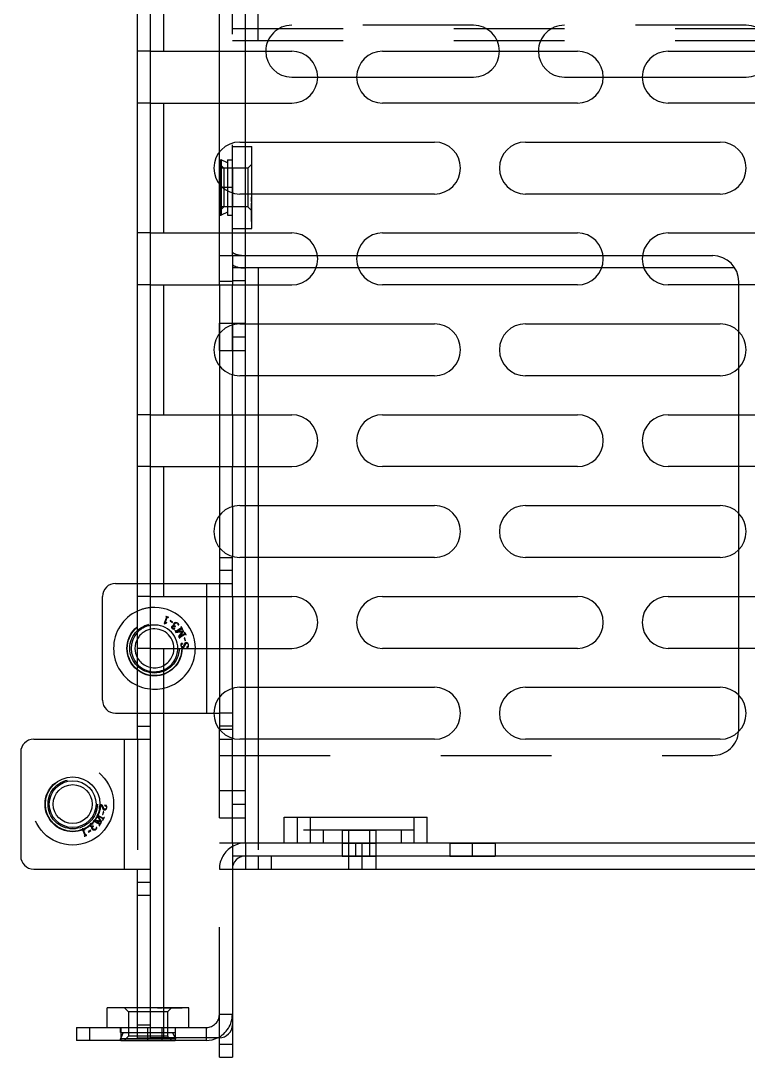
# Model space of a CAD drawing. Header units: millimetres. Extents: x 0 to 8948, y -1340 to 1100.
# Drawn here: x 826.4 to 882.5, y 473.1 to 553 of the extents above; entities that cross this region are included whole.
import ezdxf

# ---------------------------------------------------------------- set-up
doc = ezdxf.new("R2010")
doc.units = ezdxf.units.MM
doc.header["$LTSCALE"] = 85.25
doc.linetypes.add('HIDDEN', pattern=[0.2, 0.1, -0.1])
doc.layers.get('0').update_dxf_attribs({"linetype": 'CONTINUOUS'})
for name, color, linetype in [('02___PRT_ALL_AXES', 7, 'CONTINUOUS'), ('03___PRT_ALL_CURVES', 7, 'CONTINUOUS'), ('DEFAULT_2', 8, 'HIDDEN')]:
    doc.layers.add(name, color=color, linetype=linetype)

msp = doc.modelspace()

# ---------------------------------------------------------------- linework, layer by layer
at = {"color": 3, "linetype": 'Continuous'}
for p, q in [((836.426, 474.614), (836.426, 715.614)), ((837.426, 560.614), (837.426, 550.614)), ((836.426, 550.614), (847.297, 550.614)), ((854.297, 550.614), (869.297, 550.614)), ((876.297, 550.614), (891.297, 550.614)), ((836.426, 546.614), (847.297, 546.614)), ((837.426, 546.614), (837.426, 536.614)), ((869.297, 546.614), (854.297, 546.614)), ((891.297, 546.614), (876.297, 546.614)), ((843.297, 543.614), (858.297, 543.614)), ((865.297, 543.614), (880.297, 543.614)), ((858.297, 539.614), (843.297, 539.614)), ((880.297, 539.614), (865.297, 539.614)), ((836.426, 536.614), (847.297, 536.614)), ((854.297, 536.614), (869.297, 536.614)), ((876.297, 536.614), (891.297, 536.614)), ((842.726, 534.864), (842.726, 532.614)), ((836.426, 532.614), (847.297, 532.614)), ((837.426, 532.614), (837.426, 522.614)), ((869.297, 532.614), (854.297, 532.614)), ((891.297, 532.614), (876.297, 532.614)), ((842.726, 529.522), (842.726, 525.706)), ((843.297, 529.614), (858.297, 529.614)), ((865.297, 529.614), (880.297, 529.614)), ((858.297, 525.614), (843.297, 525.614)), ((880.297, 525.614), (865.297, 525.614)), ((836.426, 522.614), (847.297, 522.614)), ((842.726, 522.614), (842.726, 518.614)), ((854.297, 522.614), (869.297, 522.614)), ((876.297, 522.614), (891.297, 522.614)), ((836.426, 518.614), (847.297, 518.614)), ((837.426, 518.614), (837.426, 508.614)), ((869.297, 518.614), (854.297, 518.614)), ((891.297, 518.614), (876.297, 518.614)), ((842.726, 515.522), (842.726, 511.706)), ((843.297, 515.614), (858.297, 515.614)), ((865.297, 515.614), (880.297, 515.614)), ((858.297, 511.614), (843.297, 511.614)), ((880.297, 511.614), (865.297, 511.614)), ((836.426, 508.614), (847.297, 508.614)), ((842.726, 508.614), (842.726, 504.614)), ((854.297, 508.614), (869.297, 508.614)), ((876.297, 508.614), (891.297, 508.614)), ((836.426, 504.614), (847.297, 504.614)), ((837.426, 504.614), (837.426, 474.614)), ((869.297, 504.614), (854.297, 504.614)), ((891.297, 504.614), (876.297, 504.614)), ((842.726, 501.522), (842.726, 497.706)), ((843.297, 501.614), (858.297, 501.614)), ((865.297, 501.614), (880.297, 501.614)), ((827.426, 497.614), (836.426, 497.614)), ((834.426, 487.614), (834.426, 497.614)), ((858.297, 497.614), (843.297, 497.614)), ((880.297, 497.614), (865.297, 497.614)), ((826.426, 496.614), (826.426, 488.614)), ((846.726, 491.614), (857.726, 491.614)), ((846.726, 489.614), (846.726, 491.614)), ((847.726, 491.614), (847.726, 489.614)), ((856.726, 489.614), (856.726, 491.614)), ((857.726, 489.614), (857.726, 491.614)), ((846.726, 489.614), (842.726, 489.614)), ((842.726, 489.614), (842.726, 473.114)), ((908.726, 489.614), (857.726, 489.614)), ((908.726, 488.614), (843.726, 488.614)), ((827.426, 487.614), (836.426, 487.614)), ((842.726, 487.614), (892.026, 487.614)), ((840.726, 474.414), (830.726, 474.414)), ((841.726, 474.614), (836.426, 474.614))]:
    msp.add_line(p, q, dxfattribs=at)
at = {"color": 7, "linetype": 'Continuous'}
for p, q in [((835.426, 497.614), (835.426, 597.614)), ((841.726, 546.614), (841.726, 550.614)), ((843.726, 546.614), (843.726, 550.614)), ((847.297, 548.614), (849.288, 548.614)), ((852.305, 548.614), (861.297, 548.614)), ((868.297, 548.614), (871.288, 548.614)), ((874.305, 548.614), (882.297, 548.614)), ((843.726, 539.614), (843.726, 543.614)), ((841.726, 540.381), (841.726, 542.847)), ((841.726, 532.614), (841.726, 536.614)), ((843.726, 534.864), (843.726, 536.614)), ((841.726, 534.864), (849.276, 534.864)), ((852.317, 534.864), (871.276, 534.864)), ((874.317, 534.864), (879.726, 534.864)), ((849.161, 533.914), (842.726, 533.914)), ((843.726, 532.614), (843.726, 533.914)), ((844.726, 533.914), (844.726, 532.614)), ((871.161, 533.914), (852.432, 533.914)), ((881.422, 533.914), (874.432, 533.914)), ((842.726, 532.864), (841.726, 532.864)), ((843.726, 532.914), (842.726, 532.914)), ((881.726, 532.614), (881.726, 532.864)), ((843.726, 525.614), (843.726, 529.614)), ((844.726, 529.614), (844.726, 525.614)), ((841.726, 528.847), (841.726, 526.381)), ((881.726, 526.226), (881.726, 529.002)), ((841.726, 522.614), (841.726, 518.614)), ((843.726, 518.614), (843.726, 522.614)), ((844.726, 522.614), (844.726, 518.614)), ((881.726, 518.614), (881.726, 522.614)), ((843.726, 511.614), (843.726, 515.614)), ((844.726, 515.614), (844.726, 511.614)), ((841.726, 514.847), (841.726, 512.381)), ((881.726, 512.226), (881.726, 515.002)), ((833.726, 509.614), (835.426, 509.614)), ((832.726, 500.614), (832.726, 508.614)), ((840.726, 508.614), (840.726, 504.614)), ((841.726, 508.614), (841.726, 504.614)), ((843.726, 504.614), (843.726, 508.614)), ((844.726, 508.614), (844.726, 504.614)), ((881.726, 504.614), (881.726, 508.614)), ((837.616, 507.09), (837.611, 507.076)), ((837.611, 507.076), (837.647, 507.054)), ((837.662, 507.008), (837.462, 506.526)), ((837.462, 506.526), (837.49, 506.514)), ((837.545, 506.57), (837.717, 506.985)), ((837.672, 506.593), (837.545, 506.57)), ((837.677, 506.572), (837.672, 506.593)), ((837.76, 507.005), (837.807, 506.995)), ((837.807, 506.995), (837.813, 507.008)), ((837.945, 506.761), (837.924, 506.728)), ((837.924, 506.728), (838.107, 506.614)), ((838.127, 506.647), (837.945, 506.761)), ((838.107, 506.614), (838.127, 506.647)), ((838.338, 506.304), (838.342, 506.323)), ((838.573, 506.414), (838.59, 506.42)), ((838.785, 506.289), (838.772, 506.281)), ((838.772, 506.281), (838.799, 506.207)), ((838.29, 506.127), (838.284, 506.145)), ((838.306, 506), (838.294, 505.992)), ((838.345, 505.957), (838.306, 506)), ((838.382, 505.846), (838.863, 505.921)), ((838.769, 506.158), (838.415, 505.945)), ((838.447, 505.883), (838.81, 506.102)), ((838.983, 505.968), (838.447, 505.883)), ((838.863, 505.921), (838.581, 505.515)), ((838.643, 505.481), (838.983, 505.968)), ((839.045, 505.723), (838.643, 505.481)), ((838.647, 505.453), (839.059, 505.7)), ((838.682, 505.377), (838.647, 505.453)), ((838.869, 506.1), (838.906, 506.059)), ((838.906, 506.059), (838.919, 506.066)), ((839.047, 505.854), (839.034, 505.846)), ((839.034, 505.846), (839.07, 505.77)), ((839.122, 505.683), (839.156, 505.644)), ((839.156, 505.644), (839.168, 505.652)), ((838.669, 505.369), (838.682, 505.377)), ((838.891, 504.984), (838.787, 504.977)), ((838.89, 504.984), (838.891, 504.973)), ((839.06, 505.416), (839.023, 505.405)), ((839.023, 505.405), (839.086, 505.198)), ((839.123, 505.21), (839.06, 505.416)), ((839.086, 505.198), (839.123, 505.21)), ((839.191, 504.706), (839.19, 504.718)), ((839.191, 504.706), (839.327, 504.71)), ((843.726, 497.614), (843.726, 501.614)), ((844.726, 501.614), (844.726, 497.614)), ((841.726, 500.847), (841.726, 498.381)), ((881.726, 498.364), (881.726, 501.002)), ((833.726, 499.614), (836.426, 499.614)), ((841.305, 499.614), (841.726, 499.614)), ((835.426, 498.614), (836.426, 498.614)), ((842.726, 498.364), (841.741, 498.364)), ((843.726, 489.614), (843.726, 487.614)), ((857.726, 489.614), (846.726, 489.614)), ((844.726, 488.614), (844.726, 487.614)), ((845.726, 488.614), (845.726, 487.614)), ((835.426, 474.614), (835.426, 487.614)), ((835.426, 486.614), (836.426, 486.614)), ((835.426, 485.614), (836.426, 485.614)), ((835.426, 476.914), (833.076, 476.914)), ((833.076, 475.414), (833.076, 476.914)), ((830.726, 475.414), (835.426, 475.414)), ((830.726, 475.414), (830.726, 474.414)), ((831.726, 475.414), (831.726, 474.414)), ((835.426, 475.614), (836.426, 475.614)), ((835.426, 474.614), (836.426, 474.614)), ((840.726, 474.414), (840.726, 474.614)), ((841.726, 473.114), (841.726, 474.614)), ((841.726, 474.114), (842.726, 474.114)), ((841.726, 473.114), (842.726, 473.114))]:
    msp.add_line(p, q, dxfattribs=at)
for radius in [1.8, 1.5]:
    msp.add_circle((830.426, 492.614), radius, dxfattribs=at)
for centre, radius, start, end in [((847.297, 550.614), 2, 180, 270), ((861.297, 550.614), 2, 270, 360), ((868.297, 550.614), 2, 180, 270), ((882.297, 550.614), 2, 270, 360), ((879.726, 532.864), 2, 0, 90), ((833.726, 508.614), 1, 90, 180), ((836.726, 504.614), 3.15, 114.43287, 245.56767), ((836.726, 504.614), 3.15, 0, 95.47283), ((836.726, 504.614), 1.8, 0, 99.60032), ((836.726, 504.614), 1.8, 136.33004, 223.66624), ((836.726, 504.614), 1.5, 0, 101.56535), ((837.107, 505.181), 1.438, 27.53662, 31.08982), ((836.726, 504.614), 1.5, 150.23581, 209.76419), ((833.726, 500.614), 1, 180, 270), ((879.726, 498.364), 2, 355.50269, 360), ((843.726, 487.614), 2, 90, 120)]:
    msp.add_arc(centre, radius, start, end, dxfattribs=at)
at = {"color": 3, "linetype": 'Continuous'}
for centre, radius, start, end in [((847.297, 548.614), 2, 270, 90), ((854.297, 548.614), 2, 90, 270), ((869.297, 548.614), 2, 270, 90), ((876.297, 548.614), 2, 90, 270), ((843.297, 541.614), 2, 90, 270), ((858.297, 541.614), 2, 270, 90), ((865.297, 541.614), 2, 90, 270), ((880.297, 541.614), 2, 270, 90), ((847.297, 534.614), 2, 270, 90), ((854.297, 534.614), 2, 90, 270), ((869.297, 534.614), 2, 270, 90), ((876.297, 534.614), 2, 90, 270), ((843.297, 527.614), 2, 90, 270), ((858.297, 527.614), 2, 270, 90), ((865.297, 527.614), 2, 90, 270), ((880.297, 527.614), 2, 270, 90), ((847.297, 520.614), 2, 270, 90), ((854.297, 520.614), 2, 90, 270), ((869.297, 520.614), 2, 270, 90), ((876.297, 520.614), 2, 90, 270), ((843.297, 513.614), 2, 90, 270), ((858.297, 513.614), 2, 270, 90), ((865.297, 513.614), 2, 90, 270), ((880.297, 513.614), 2, 270, 90), ((847.297, 506.614), 2, 270, 90), ((854.297, 506.614), 2, 90, 270), ((869.297, 506.614), 2, 270, 90), ((876.297, 506.614), 2, 90, 270), ((843.297, 499.614), 2, 90, 270), ((858.297, 499.614), 2, 270, 90), ((865.297, 499.614), 2, 90, 270), ((880.297, 499.614), 2, 270, 90), ((827.426, 496.614), 1, 90, 180), ((827.426, 488.614), 1, 180, 270), ((843.726, 487.614), 1, 90, 180), ((841.726, 475.614), 1, 270, 360), ((840.726, 476.414), 2, 270, 295.41213)]:
    msp.add_arc(centre, radius, start, end, dxfattribs=at)
at = {"color": 7, "linetype": 'Continuous'}
for points, knots in [([(842.726, 534.256), (842.726, 534.233), (842.772, 534.102), (842.916, 534.049), (843.019, 534.014)], [0, 0, 0, 0, 0.175824, 1, 1, 1, 1]), ([(843.019, 534.014), (843.043, 534.006), (843.149, 533.973), (843.258, 533.952), (843.343, 533.94)], [0, 0, 0, 0, 0.228432, 1, 1, 1, 1])]:
    msp.add_open_spline(points, degree=3, knots=knots, dxfattribs=at)
for points in [[(837.713, 507.046), (837.677, 507.061), (837.645, 507.076), (837.616, 507.09)], [(837.647, 507.054), (837.665, 507.042), (837.67, 507.027), (837.662, 507.008)], [(837.813, 507.008), (837.783, 507.018), (837.75, 507.031), (837.713, 507.046)], [(837.49, 506.514), (837.566, 506.544), (837.628, 506.563), (837.677, 506.572)], [(837.717, 506.985), (837.725, 507.003), (837.74, 507.01), (837.76, 507.005)], [(838.064, 506.291), (838.048, 506.273), (838.043, 506.25), (838.047, 506.22)], [(838.127, 506.324), (838.101, 506.32), (838.08, 506.308), (838.064, 506.291)], [(838.108, 506.219), (838.105, 506.241), (838.112, 506.262), (838.129, 506.28)], [(838.23, 506.326), (838.188, 506.33), (838.154, 506.329), (838.127, 506.324)], [(838.129, 506.28), (838.152, 506.306), (838.204, 506.314), (838.286, 506.306)], [(838.222, 506.536), (838.192, 506.503), (838.177, 506.466), (838.177, 506.427)], [(838.177, 506.427), (838.178, 506.387), (838.196, 506.353), (838.23, 506.326)], [(838.368, 506.605), (838.311, 506.603), (838.262, 506.58), (838.222, 506.536)], [(838.27, 506.346), (838.248, 506.366), (838.239, 506.391), (838.242, 506.423)], [(838.242, 506.423), (838.245, 506.454), (838.259, 506.485), (838.284, 506.513)], [(838.342, 506.323), (838.311, 506.324), (838.287, 506.331), (838.27, 506.346)], [(838.284, 506.513), (838.315, 506.548), (838.352, 506.567), (838.395, 506.572)], [(838.286, 506.306), (838.304, 506.304), (838.322, 506.303), (838.338, 506.304)], [(838.528, 506.543), (838.48, 506.586), (838.427, 506.607), (838.368, 506.605)], [(838.395, 506.572), (838.438, 506.577), (838.472, 506.567), (838.499, 506.542)], [(838.499, 506.542), (838.517, 506.527), (838.53, 506.498), (838.537, 506.456)], [(838.589, 506.468), (838.579, 506.49), (838.559, 506.515), (838.528, 506.543)], [(838.537, 506.456), (838.541, 506.439), (838.546, 506.427), (838.553, 506.42)], [(838.553, 506.42), (838.559, 506.415), (838.565, 506.413), (838.573, 506.414)], [(838.59, 506.42), (838.599, 506.43), (838.599, 506.446), (838.589, 506.468)], [(838.849, 506.176), (838.835, 506.2), (838.813, 506.238), (838.785, 506.289)], [(838.047, 506.22), (838.051, 506.19), (838.066, 506.163), (838.091, 506.141)], [(838.091, 506.141), (838.119, 506.115), (838.149, 506.103), (838.181, 506.101)], [(838.138, 506.161), (838.12, 506.177), (838.11, 506.197), (838.108, 506.219)], [(838.204, 506.131), (838.179, 506.135), (838.156, 506.144), (838.138, 506.161)], [(838.181, 506.101), (838.213, 506.099), (838.249, 506.108), (838.29, 506.127)], [(838.284, 506.145), (838.257, 506.133), (838.23, 506.127), (838.204, 506.131)], [(838.294, 505.992), (838.308, 505.971), (838.323, 505.948), (838.338, 505.923)], [(838.378, 505.934), (838.369, 505.936), (838.358, 505.944), (838.345, 505.957)], [(838.415, 505.945), (838.401, 505.936), (838.388, 505.932), (838.378, 505.934)], [(838.581, 505.515), (838.59, 505.503), (838.606, 505.48), (838.626, 505.445)], [(838.626, 505.445), (838.651, 505.404), (838.666, 505.379), (838.669, 505.369)], [(838.799, 506.182), (838.796, 506.176), (838.785, 506.168), (838.769, 506.158)], [(838.799, 506.207), (838.803, 506.197), (838.803, 506.188), (838.799, 506.182)], [(838.81, 506.102), (838.826, 506.111), (838.837, 506.116), (838.844, 506.116)], [(838.844, 506.116), (838.851, 506.115), (838.859, 506.11), (838.869, 506.1)], [(838.919, 506.066), (838.892, 506.107), (838.869, 506.143), (838.849, 506.176)], [(839.07, 505.77), (839.078, 505.753), (839.07, 505.738), (839.045, 505.723)], [(839.105, 505.752), (839.084, 505.788), (839.064, 505.822), (839.047, 505.854)], [(839.059, 505.7), (839.071, 505.708), (839.082, 505.711), (839.089, 505.71)], [(839.089, 505.71), (839.096, 505.709), (839.107, 505.7), (839.122, 505.683)], [(839.168, 505.652), (839.142, 505.691), (839.121, 505.725), (839.105, 505.752)], [(838.787, 504.977), (838.764, 504.94), (838.755, 504.894), (838.761, 504.842)], [(838.761, 504.842), (838.767, 504.788), (838.786, 504.746), (838.816, 504.717)], [(838.787, 504.83), (838.78, 504.898), (838.814, 504.946), (838.891, 504.972)], [(838.824, 504.751), (838.803, 504.77), (838.79, 504.797), (838.787, 504.83)], [(838.816, 504.717), (838.848, 504.686), (838.885, 504.674), (838.927, 504.678)], [(838.893, 504.725), (838.868, 504.722), (838.845, 504.731), (838.824, 504.751)], [(838.946, 504.757), (838.931, 504.737), (838.913, 504.727), (838.893, 504.725)], [(838.927, 504.678), (838.962, 504.682), (838.991, 504.697), (839.015, 504.725)], [(839.002, 504.876), (838.979, 504.817), (838.961, 504.777), (838.946, 504.757)], [(839.067, 505.008), (839.048, 504.98), (839.026, 504.936), (839.002, 504.876)], [(839.015, 504.725), (839.039, 504.753), (839.064, 504.799), (839.089, 504.866)], [(839.162, 505.057), (839.119, 505.053), (839.087, 505.036), (839.067, 505.008)], [(839.089, 504.866), (839.108, 504.914), (839.125, 504.947), (839.141, 504.969)], [(839.141, 504.969), (839.157, 504.991), (839.179, 505.003), (839.205, 505.006)], [(839.291, 505.017), (839.256, 505.049), (839.213, 505.063), (839.162, 505.057)], [(839.295, 504.785), (839.269, 504.751), (839.235, 504.729), (839.19, 504.718)], [(839.205, 505.006), (839.235, 505.009), (839.261, 505), (839.285, 504.978)], [(839.285, 504.978), (839.309, 504.955), (839.322, 504.927), (839.326, 504.891)], [(839.353, 504.875), (839.346, 504.938), (839.325, 504.985), (839.291, 505.017)], [(839.326, 504.891), (839.33, 504.853), (839.32, 504.818), (839.295, 504.785)], [(839.327, 504.71), (839.35, 504.761), (839.359, 504.816), (839.353, 504.875)]]:
    msp.add_open_spline(points, degree=3, dxfattribs=at)
at = {"layer": '02___PRT_ALL_AXES', "color": 8, "linetype": 'HIDDEN'}
for p, q in [((842.726, 541.614), (841.726, 541.614)), ((841.726, 541.614), (841.726, 538.614)), ((842.726, 541.614), (842.726, 538.614)), ((842.726, 540.114), (841.726, 540.114)), ((842.726, 538.614), (841.726, 538.614)), ((841.726, 529.664), (843.726, 529.664)), ((841.726, 527.564), (841.726, 529.664)), ((842.726, 527.564), (842.726, 529.664)), ((843.726, 527.565), (843.726, 529.663)), ((842.726, 528.614), (843.726, 528.614)), ((841.726, 527.564), (843.726, 527.564)), ((841.726, 493.664), (843.726, 493.664)), ((841.726, 491.564), (841.726, 493.664)), ((842.726, 491.564), (842.726, 493.664)), ((843.726, 491.565), (843.726, 493.663)), ((842.726, 492.614), (843.726, 492.614)), ((841.726, 491.564), (843.726, 491.564)), ((851.176, 490.614), (853.776, 490.614)), ((851.176, 490.614), (851.176, 488.614)), ((851.676, 490.614), (851.676, 487.614)), ((853.276, 490.614), (853.276, 488.614)), ((853.776, 490.614), (853.776, 487.614)), ((842.726, 489.614), (841.726, 489.614)), ((851.176, 489.614), (853.776, 489.614)), ((852.226, 488.614), (852.226, 489.614)), ((852.726, 487.614), (852.726, 489.614)), ((859.476, 489.614), (862.976, 489.614)), ((859.476, 489.614), (859.476, 488.614)), ((861.226, 488.614), (861.226, 489.614)), ((862.976, 489.614), (862.976, 488.614)), ((851.176, 488.614), (853.776, 488.614)), ((859.476, 488.614), (862.976, 488.614)), ((851.677, 487.614), (853.775, 487.614)), ((834.126, 475.414), (838.326, 475.414)), ((834.126, 475.414), (834.126, 474.414)), ((836.226, 474.414), (836.226, 475.414)), ((838.326, 475.414), (838.326, 474.414)), ((834.126, 474.414), (838.326, 474.414))]:
    msp.add_line(p, q, dxfattribs=at)
msp.add_circle((836.726, 504.614), 2.1, dxfattribs=at)
at = {"layer": '02___PRT_ALL_AXES', "color": 3, "linetype": 'Continuous'}
msp.add_circle((830.426, 492.614), 2.1, dxfattribs=at)
at = {"layer": '03___PRT_ALL_CURVES', "color": 8, "linetype": 'HIDDEN'}
msp.add_line((841.726, 541.826), (841.726, 538.403), dxfattribs=at)
at = {"layer": 'DEFAULT_2', "color": 8, "linetype": 'HIDDEN'}
for p, q in [((842.726, 534.864), (842.726, 574.614)), ((844.726, 551.43), (844.726, 561.309)), ((841.726, 550.614), (841.726, 554.381)), ((843.726, 550.614), (843.726, 553.614)), ((861.297, 552.614), (847.297, 552.614)), ((882.297, 552.614), (868.297, 552.614)), ((842.726, 552.369), (892.026, 552.369)), ((842.726, 551.43), (892.026, 551.43)), ((836.426, 550.614), (835.426, 550.614)), ((849.288, 548.614), (852.305, 548.614)), ((871.288, 548.614), (874.305, 548.614)), ((836.426, 546.614), (835.426, 546.614)), ((841.726, 542.847), (841.726, 546.614)), ((843.726, 543.614), (843.726, 546.614)), ((842.726, 543.264), (844.226, 543.264)), ((844.226, 536.964), (844.226, 543.264)), ((841.756, 542.239), (841.856, 542.239)), ((841.756, 542.239), (841.756, 537.989)), ((842.346, 542.014), (841.856, 542.239)), ((841.856, 542.239), (841.856, 537.989)), ((842.346, 542.239), (842.726, 542.239)), ((842.346, 542.239), (842.346, 537.989)), ((842.056, 541.614), (841.756, 541.914)), ((843.926, 541.614), (842.056, 541.614)), ((842.056, 541.614), (842.056, 538.614)), ((843.926, 541.614), (844.226, 541.914)), ((843.926, 541.614), (843.926, 538.614)), ((841.726, 536.614), (841.726, 540.381)), ((843.726, 536.614), (843.726, 539.614)), ((844.206, 539.378), (844.226, 539.378)), ((844.206, 539.027), (844.206, 539.378)), ((844.226, 539.35), (844.206, 539.35)), ((844.206, 539.295), (844.226, 539.295)), ((844.206, 539.229), (844.226, 539.229)), ((844.206, 539.224), (844.226, 539.224)), ((844.226, 539.193), (844.206, 539.193)), ((844.206, 539.178), (844.226, 539.178)), ((844.206, 539.174), (844.226, 539.174)), ((844.206, 539.168), (844.226, 539.168)), ((844.206, 539.163), (844.226, 539.163)), ((844.206, 539.127), (844.226, 539.127)), ((844.226, 539.123), (844.206, 539.123)), ((844.206, 539.08), (844.226, 539.08)), ((844.206, 539.033), (844.226, 539.033)), ((844.226, 539.027), (844.206, 539.027)), ((842.056, 538.614), (841.756, 538.314)), ((842.346, 538.214), (841.856, 537.989)), ((843.926, 538.614), (842.056, 538.614)), ((843.926, 538.614), (844.226, 538.314)), ((844.206, 538.916), (844.226, 538.916)), ((844.206, 537.485), (844.206, 538.916)), ((844.206, 538.895), (844.226, 538.895)), ((844.226, 538.794), (844.206, 538.794)), ((844.206, 538.793), (844.226, 538.793)), ((844.206, 538.776), (844.226, 538.776)), ((844.206, 538.749), (844.226, 538.749)), ((844.226, 538.733), (844.206, 538.733)), ((844.206, 538.733), (844.226, 538.733)), ((844.206, 538.732), (844.226, 538.732)), ((844.206, 538.713), (844.226, 538.713)), ((844.206, 538.712), (844.226, 538.712)), ((844.206, 538.702), (844.226, 538.702)), ((844.206, 538.663), (844.226, 538.663)), ((844.206, 538.659), (844.226, 538.659)), ((844.206, 538.636), (844.226, 538.636)), ((844.206, 538.618), (844.226, 538.618)), ((844.206, 538.61), (844.226, 538.61)), ((844.206, 538.598), (844.226, 538.598)), ((844.226, 538.598), (844.206, 538.598)), ((844.206, 538.57), (844.226, 538.57)), ((844.206, 538.556), (844.226, 538.556)), ((844.206, 538.554), (844.226, 538.554)), ((844.206, 538.55), (844.226, 538.55)), ((844.226, 538.546), (844.206, 538.546)), ((844.206, 538.534), (844.226, 538.534)), ((844.206, 538.502), (844.226, 538.502)), ((844.206, 538.502), (844.226, 538.502)), ((844.226, 538.498), (844.206, 538.498)), ((844.206, 538.495), (844.226, 538.495)), ((844.206, 538.472), (844.226, 538.472)), ((844.206, 538.462), (844.226, 538.462)), ((844.206, 538.458), (844.226, 538.458)), ((844.206, 538.445), (844.226, 538.445)), ((844.226, 538.425), (844.206, 538.425)), ((844.206, 538.393), (844.226, 538.393)), ((844.206, 538.341), (844.226, 538.341)), ((844.206, 538.312), (844.226, 538.312)), ((844.206, 538.303), (844.226, 538.303)), ((844.206, 538.287), (844.226, 538.287)), ((844.206, 538.267), (844.226, 538.267)), ((844.226, 538.259), (844.206, 538.259)), ((844.206, 538.251), (844.226, 538.251)), ((844.226, 538.25), (844.206, 538.25)), ((844.206, 538.243), (844.226, 538.243)), ((844.206, 538.214), (844.226, 538.214)), ((844.206, 538.197), (844.226, 538.197)), ((844.206, 538.193), (844.226, 538.193)), ((841.756, 537.989), (841.856, 537.989)), ((842.346, 537.989), (842.726, 537.989)), ((844.206, 538.171), (844.226, 538.171)), ((844.206, 538.158), (844.226, 538.158)), ((844.226, 538.081), (844.206, 538.081)), ((844.206, 538.079), (844.226, 538.079)), ((844.206, 538.071), (844.226, 538.071)), ((844.206, 538.068), (844.226, 538.068)), ((844.206, 538.055), (844.226, 538.055)), ((844.226, 538.054), (844.206, 538.054)), ((844.206, 538.053), (844.226, 538.053)), ((844.206, 538.041), (844.226, 538.041)), ((844.226, 538.041), (844.206, 538.041)), ((844.206, 538.038), (844.226, 538.038)), ((844.226, 538.03), (844.206, 538.03)), ((844.206, 538.024), (844.226, 538.024)), ((844.206, 538.016), (844.226, 538.016)), ((844.206, 537.996), (844.226, 537.996)), ((844.206, 537.991), (844.226, 537.991)), ((844.206, 537.977), (844.226, 537.977)), ((844.206, 537.971), (844.226, 537.971)), ((844.206, 537.95), (844.226, 537.95)), ((844.206, 537.949), (844.226, 537.949)), ((844.206, 537.947), (844.226, 537.947)), ((844.206, 537.934), (844.226, 537.934)), ((844.226, 537.921), (844.206, 537.921)), ((844.206, 537.913), (844.226, 537.913)), ((844.206, 537.894), (844.226, 537.894)), ((844.206, 537.857), (844.226, 537.857)), ((844.206, 537.838), (844.226, 537.838)), ((844.206, 537.825), (844.226, 537.825)), ((844.206, 537.817), (844.226, 537.817)), ((844.206, 537.806), (844.226, 537.806)), ((844.206, 537.795), (844.226, 537.795)), ((844.206, 537.793), (844.226, 537.793)), ((844.226, 537.781), (844.206, 537.781)), ((844.206, 537.78), (844.226, 537.78)), ((844.206, 537.773), (844.226, 537.773)), ((844.226, 537.77), (844.206, 537.77)), ((844.206, 537.767), (844.226, 537.767)), ((844.206, 537.754), (844.226, 537.754)), ((844.206, 537.751), (844.226, 537.751)), ((844.206, 537.751), (844.226, 537.751)), ((844.206, 537.735), (844.226, 537.735)), ((844.206, 537.718), (844.226, 537.718)), ((844.206, 537.717), (844.226, 537.717)), ((844.206, 537.699), (844.226, 537.699)), ((844.206, 537.684), (844.226, 537.684)), ((844.206, 537.678), (844.226, 537.678)), ((844.226, 537.672), (844.206, 537.672)), ((844.206, 537.65), (844.226, 537.65)), ((844.206, 537.649), (844.226, 537.649)), ((844.206, 537.635), (844.226, 537.635)), ((844.206, 537.555), (844.226, 537.555)), ((844.206, 537.549), (844.226, 537.549)), ((844.206, 537.545), (844.226, 537.545)), ((844.206, 537.514), (844.226, 537.514)), ((844.226, 537.513), (844.206, 537.513)), ((844.206, 537.487), (844.226, 537.487)), ((844.206, 537.485), (844.226, 537.485)), ((836.426, 536.614), (835.426, 536.614)), ((842.726, 536.964), (844.226, 536.964)), ((892.026, 534.854), (843.726, 534.854)), ((843.726, 533.914), (843.726, 534.854)), ((849.276, 534.864), (852.317, 534.864)), ((871.276, 534.864), (874.317, 534.864)), ((852.432, 533.914), (849.161, 533.914)), ((874.432, 533.914), (871.161, 533.914)), ((892.026, 533.914), (881.422, 533.914)), ((836.426, 532.614), (835.426, 532.614)), ((841.726, 532.614), (841.726, 528.847)), ((842.726, 529.522), (842.726, 532.614)), ((843.726, 529.614), (843.726, 532.614)), ((844.726, 532.614), (844.726, 529.614)), ((881.726, 529.002), (881.726, 532.614)), ((841.726, 526.381), (841.726, 522.614)), ((881.726, 522.614), (881.726, 526.226)), ((842.726, 522.614), (842.726, 525.706)), ((843.726, 522.614), (843.726, 525.614)), ((844.726, 525.614), (844.726, 522.614)), ((836.426, 522.614), (835.426, 522.614)), ((836.426, 518.614), (835.426, 518.614)), ((841.726, 518.614), (841.726, 514.847)), ((842.726, 515.522), (842.726, 518.614)), ((843.726, 515.614), (843.726, 518.614)), ((844.726, 518.614), (844.726, 515.614)), ((881.726, 515.002), (881.726, 518.614)), ((841.726, 512.381), (841.726, 508.614)), ((881.726, 508.614), (881.726, 512.226)), ((841.726, 511.614), (842.726, 511.614)), ((842.726, 508.614), (842.726, 511.706)), ((843.726, 508.614), (843.726, 511.614)), ((844.726, 511.614), (844.726, 508.614)), ((842.726, 510.614), (841.726, 510.614)), ((835.426, 509.614), (842.726, 509.614)), ((840.726, 509.614), (840.726, 508.614)), ((836.426, 508.614), (835.426, 508.614)), ((836.426, 504.614), (835.426, 504.614)), ((840.726, 504.614), (840.726, 499.614)), ((841.726, 504.614), (841.726, 500.847)), ((842.726, 501.522), (842.726, 504.614)), ((843.726, 501.614), (843.726, 504.614)), ((844.726, 504.614), (844.726, 501.614)), ((881.726, 501.002), (881.726, 504.614)), ((836.426, 499.614), (841.305, 499.614)), ((842.726, 499.614), (841.726, 499.614)), ((842.726, 498.614), (841.726, 498.614)), ((841.726, 474.614), (841.726, 498.381)), ((841.741, 498.364), (841.726, 498.364)), ((835.426, 497.614), (835.426, 487.614)), ((841.726, 497.614), (842.726, 497.614)), ((842.726, 489.614), (842.726, 497.706)), ((843.726, 496.364), (843.726, 497.614)), ((844.726, 497.614), (844.726, 488.614)), ((841.726, 496.364), (879.726, 496.364)), ((843.726, 489.614), (843.726, 496.364)), ((832.487, 492.251), (832.59, 492.244)), ((832.59, 492.244), (832.591, 492.256)), ((832.786, 492.03), (832.723, 491.824)), ((832.76, 491.812), (832.823, 492.018)), ((832.823, 492.018), (832.786, 492.03)), ((832.891, 492.523), (832.89, 492.51)), ((833.027, 492.518), (832.891, 492.523)), ((831.984, 491.083), (831.99, 491.101)), ((831.994, 491.236), (832.006, 491.229)), ((832.006, 491.229), (832.045, 491.271)), ((832.563, 491.307), (832.082, 491.383)), ((832.115, 491.283), (832.469, 491.07)), ((832.147, 491.346), (832.683, 491.26)), ((832.51, 491.127), (832.147, 491.346)), ((832.281, 491.713), (832.563, 491.307)), ((832.343, 491.748), (832.745, 491.505)), ((832.683, 491.26), (832.343, 491.748)), ((832.347, 491.776), (832.382, 491.852)), ((832.759, 491.528), (832.347, 491.776)), ((832.382, 491.852), (832.369, 491.859)), ((832.606, 491.17), (832.569, 491.129)), ((832.619, 491.162), (832.606, 491.17)), ((832.723, 491.824), (832.76, 491.812)), ((832.77, 491.459), (832.734, 491.382)), ((832.734, 491.382), (832.747, 491.375)), ((832.856, 491.584), (832.822, 491.546)), ((832.868, 491.576), (832.856, 491.584)), ((848.726, 491.614), (848.726, 489.614)), ((831.19, 490.714), (831.162, 490.703)), ((831.162, 490.703), (831.362, 490.221)), ((831.245, 490.658), (831.372, 490.635)), ((831.417, 490.244), (831.245, 490.658)), ((831.372, 490.635), (831.377, 490.656)), ((831.807, 490.614), (831.624, 490.5)), ((831.624, 490.5), (831.645, 490.467)), ((831.645, 490.467), (831.827, 490.581)), ((831.827, 490.581), (831.807, 490.614)), ((832.042, 490.905), (832.038, 490.925)), ((832.29, 490.808), (832.273, 490.815)), ((832.499, 491.021), (832.472, 490.947)), ((832.472, 490.947), (832.485, 490.939)), ((856.726, 490.614), (847.726, 490.614)), ((849.726, 490.614), (849.726, 489.614)), ((855.726, 490.614), (855.726, 489.614)), ((831.347, 490.175), (831.311, 490.152)), ((831.311, 490.152), (831.316, 490.139)), ((831.507, 490.234), (831.46, 490.223)), ((831.513, 490.22), (831.507, 490.234)), ((842.726, 489.614), (841.726, 489.614)), ((843.726, 488.614), (842.726, 488.614)), ((841.726, 487.614), (842.726, 487.614)), ((834.726, 476.614), (834.426, 476.914)), ((839.376, 476.914), (835.426, 476.914)), ((836.962, 476.894), (836.962, 476.914)), ((837.313, 476.894), (836.962, 476.894)), ((836.99, 476.914), (836.99, 476.894)), ((837.045, 476.894), (837.045, 476.914)), ((837.111, 476.894), (837.111, 476.914)), ((837.116, 476.894), (837.116, 476.914)), ((837.147, 476.914), (837.147, 476.894)), ((837.162, 476.894), (837.162, 476.914)), ((837.166, 476.894), (837.166, 476.914)), ((837.172, 476.894), (837.172, 476.914)), ((837.177, 476.894), (837.177, 476.914)), ((837.213, 476.894), (837.213, 476.914)), ((837.217, 476.914), (837.217, 476.894)), ((837.26, 476.894), (837.26, 476.914)), ((837.307, 476.894), (837.307, 476.914)), ((837.313, 476.914), (837.313, 476.894)), ((837.424, 476.894), (837.424, 476.914)), ((838.855, 476.894), (837.424, 476.894)), ((837.445, 476.894), (837.445, 476.914)), ((837.546, 476.914), (837.546, 476.894)), ((837.547, 476.894), (837.547, 476.914)), ((837.564, 476.894), (837.564, 476.914)), ((837.591, 476.894), (837.591, 476.914)), ((837.607, 476.894), (837.607, 476.914)), ((837.607, 476.914), (837.607, 476.894)), ((837.608, 476.894), (837.608, 476.914)), ((837.627, 476.894), (837.627, 476.914)), ((837.629, 476.894), (837.629, 476.914)), ((837.638, 476.894), (837.638, 476.914)), ((837.677, 476.914), (837.677, 476.894)), ((837.681, 476.894), (837.681, 476.914)), ((837.704, 476.894), (837.704, 476.914)), ((837.722, 476.894), (837.722, 476.914)), ((837.726, 476.614), (838.026, 476.914)), ((837.73, 476.894), (837.73, 476.914)), ((837.742, 476.914), (837.742, 476.894)), ((837.742, 476.894), (837.742, 476.914)), ((837.77, 476.894), (837.77, 476.914)), ((837.784, 476.914), (837.784, 476.894)), ((837.786, 476.894), (837.786, 476.914)), ((837.79, 476.894), (837.79, 476.914)), ((837.794, 476.914), (837.794, 476.894)), ((837.806, 476.894), (837.806, 476.914)), ((837.838, 476.894), (837.838, 476.914)), ((837.838, 476.894), (837.838, 476.914)), ((837.842, 476.914), (837.842, 476.894)), ((837.845, 476.894), (837.845, 476.914)), ((837.868, 476.894), (837.868, 476.914)), ((837.878, 476.894), (837.878, 476.914)), ((837.882, 476.894), (837.882, 476.914)), ((837.895, 476.894), (837.895, 476.914)), ((837.915, 476.914), (837.915, 476.894)), ((837.947, 476.894), (837.947, 476.914)), ((837.999, 476.894), (837.999, 476.914)), ((838.028, 476.894), (838.028, 476.914)), ((838.037, 476.894), (838.037, 476.914)), ((838.053, 476.894), (838.053, 476.914)), ((838.073, 476.894), (838.073, 476.914)), ((838.081, 476.914), (838.081, 476.894)), ((838.089, 476.894), (838.089, 476.914)), ((838.09, 476.914), (838.09, 476.894)), ((838.097, 476.894), (838.097, 476.914)), ((838.126, 476.894), (838.126, 476.914)), ((838.143, 476.894), (838.143, 476.914)), ((838.147, 476.894), (838.147, 476.914)), ((838.169, 476.894), (838.169, 476.914)), ((838.182, 476.894), (838.182, 476.914)), ((838.259, 476.914), (838.259, 476.894)), ((838.261, 476.894), (838.261, 476.914)), ((838.269, 476.894), (838.269, 476.914)), ((838.272, 476.894), (838.272, 476.914)), ((838.285, 476.894), (838.285, 476.914)), ((838.286, 476.914), (838.286, 476.894)), ((838.287, 476.914), (838.287, 476.894)), ((838.299, 476.914), (838.299, 476.894)), ((838.299, 476.894), (838.299, 476.914)), ((838.302, 476.894), (838.302, 476.914)), ((838.31, 476.914), (838.31, 476.894)), ((838.316, 476.894), (838.316, 476.914)), ((838.324, 476.894), (838.324, 476.914)), ((838.344, 476.894), (838.344, 476.914)), ((838.349, 476.894), (838.349, 476.914)), ((838.363, 476.894), (838.363, 476.914)), ((838.369, 476.894), (838.369, 476.914)), ((838.39, 476.894), (838.39, 476.914)), ((838.391, 476.894), (838.391, 476.914)), ((838.393, 476.894), (838.393, 476.914)), ((838.406, 476.894), (838.406, 476.914)), ((838.419, 476.914), (838.419, 476.894)), ((838.427, 476.894), (838.427, 476.914)), ((838.446, 476.894), (838.446, 476.914)), ((838.483, 476.894), (838.483, 476.914)), ((838.502, 476.894), (838.502, 476.914)), ((838.515, 476.894), (838.515, 476.914)), ((838.523, 476.894), (838.523, 476.914)), ((838.534, 476.894), (838.534, 476.914)), ((838.545, 476.894), (838.545, 476.914)), ((838.547, 476.894), (838.547, 476.914)), ((838.559, 476.914), (838.559, 476.894)), ((838.56, 476.894), (838.56, 476.914)), ((838.567, 476.894), (838.567, 476.914)), ((838.57, 476.914), (838.57, 476.894)), ((838.573, 476.894), (838.573, 476.914)), ((838.586, 476.894), (838.586, 476.914)), ((838.589, 476.894), (838.589, 476.914)), ((838.589, 476.894), (838.589, 476.914)), ((838.605, 476.894), (838.605, 476.914)), ((838.622, 476.894), (838.622, 476.914)), ((838.623, 476.894), (838.623, 476.914)), ((838.641, 476.894), (838.641, 476.914)), ((838.656, 476.894), (838.656, 476.914)), ((838.662, 476.894), (838.662, 476.914)), ((838.668, 476.914), (838.668, 476.894)), ((838.69, 476.894), (838.69, 476.914)), ((838.691, 476.894), (838.691, 476.914)), ((838.705, 476.894), (838.705, 476.914)), ((838.785, 476.894), (838.785, 476.914)), ((838.791, 476.894), (838.791, 476.914)), ((838.795, 476.894), (838.795, 476.914)), ((838.826, 476.894), (838.826, 476.914)), ((838.827, 476.894), (838.827, 476.914)), ((838.853, 476.894), (838.853, 476.914)), ((838.855, 476.894), (838.855, 476.914)), ((839.376, 475.414), (839.376, 476.914)), ((837.726, 476.614), (834.726, 476.614)), ((834.726, 476.614), (834.726, 474.744)), ((837.726, 476.614), (837.726, 474.744)), ((842.726, 476.414), (841.726, 476.414)), ((834.101, 475.034), (834.101, 475.414)), ((835.426, 475.414), (840.726, 475.414)), ((837.326, 474.414), (837.326, 475.414)), ((838.351, 475.034), (838.351, 475.414)), ((840.726, 474.614), (840.726, 475.414)), ((834.101, 475.034), (838.351, 475.034)), ((834.326, 475.034), (834.101, 474.544)), ((838.351, 474.544), (834.101, 474.544)), ((834.101, 474.444), (834.101, 474.544)), ((834.101, 474.444), (838.351, 474.444)), ((834.726, 474.744), (834.426, 474.444)), ((837.726, 474.744), (834.726, 474.744)), ((838.026, 474.444), (837.726, 474.744)), ((838.126, 475.034), (838.351, 474.544)), ((838.351, 474.444), (838.351, 474.544))]:
    msp.add_line(p, q, dxfattribs=at)
for centre, radius in [((836.726, 504.614), 2.125), ((836.726, 504.614), 1.9), ((830.426, 492.614), 3.15), ((830.426, 492.614), 2.125), ((830.426, 492.614), 1.9)]:
    msp.add_circle(centre, radius, dxfattribs=at)
for centre, radius, start, end in [((847.297, 550.614), 2, 90, 180), ((861.297, 550.614), 2, 0, 90), ((868.297, 550.614), 2, 90, 180), ((882.297, 550.614), 2, 0, 90), ((836.726, 504.614), 3.15, 95.47283, 114.43287), ((836.726, 504.614), 1.8, 99.60032, 136.33004), ((836.726, 504.614), 1.5, 101.56535, 150.23581), ((836.726, 504.614), 3.15, 245.56767, 360), ((836.726, 504.614), 1.8, 223.66624, 360), ((836.726, 504.614), 1.5, 209.76419, 360), ((879.726, 498.364), 2, 270, 355.50269), ((830.807, 492.047), 1.438, 328.91018, 332.46337), ((843.726, 487.614), 2, 120, 180), ((840.726, 476.414), 1, 270, 360), ((840.726, 476.414), 2, 295.41213, 360)]:
    msp.add_arc(centre, radius, start, end, dxfattribs=at)
msp.add_open_spline([(843.726, 534.854), (843.488, 534.854), (843.169, 534.872), (842.726, 535.069), (842.726, 535.196)], degree=3, knots=[0, 0, 0, 0, 0.652802, 1, 1, 1, 1], dxfattribs=at)
for points in [[(843.343, 533.94), (843.47, 533.922), (843.598, 533.914), (843.726, 533.914)], [(832.461, 492.387), (832.455, 492.334), (832.464, 492.289), (832.487, 492.251)], [(832.516, 492.512), (832.486, 492.482), (832.467, 492.44), (832.461, 492.387)], [(832.591, 492.256), (832.515, 492.282), (832.479, 492.33), (832.487, 492.399)], [(832.487, 492.399), (832.49, 492.431), (832.503, 492.458), (832.524, 492.478)], [(832.627, 492.55), (832.585, 492.554), (832.548, 492.542), (832.516, 492.512)], [(832.524, 492.478), (832.545, 492.498), (832.568, 492.506), (832.593, 492.503)], [(832.593, 492.503), (832.613, 492.501), (832.631, 492.491), (832.646, 492.471)], [(832.715, 492.504), (832.691, 492.531), (832.662, 492.546), (832.627, 492.55)], [(832.646, 492.471), (832.661, 492.451), (832.679, 492.412), (832.702, 492.353)], [(832.702, 492.353), (832.726, 492.292), (832.748, 492.248), (832.767, 492.221)], [(832.789, 492.363), (832.764, 492.429), (832.739, 492.476), (832.715, 492.504)], [(832.767, 492.221), (832.787, 492.193), (832.819, 492.176), (832.862, 492.171)], [(832.841, 492.259), (832.825, 492.281), (832.808, 492.315), (832.789, 492.363)], [(832.905, 492.222), (832.879, 492.225), (832.857, 492.237), (832.841, 492.259)], [(832.862, 492.171), (832.913, 492.166), (832.956, 492.179), (832.991, 492.211)], [(832.89, 492.51), (832.935, 492.5), (832.969, 492.478), (832.995, 492.444)], [(832.985, 492.251), (832.961, 492.229), (832.935, 492.219), (832.905, 492.222)], [(833.026, 492.337), (833.022, 492.302), (833.009, 492.273), (832.985, 492.251)], [(832.991, 492.211), (833.025, 492.243), (833.046, 492.29), (833.053, 492.353)], [(832.995, 492.444), (833.02, 492.41), (833.03, 492.375), (833.026, 492.337)], [(833.053, 492.353), (833.059, 492.412), (833.05, 492.467), (833.027, 492.518)], [(831.791, 491.088), (831.766, 491.065), (831.751, 491.039), (831.747, 491.009)], [(831.881, 491.128), (831.849, 491.126), (831.819, 491.113), (831.791, 491.088)], [(831.808, 491.009), (831.81, 491.031), (831.82, 491.051), (831.838, 491.068)], [(831.838, 491.068), (831.856, 491.084), (831.879, 491.093), (831.904, 491.097)], [(831.99, 491.101), (831.949, 491.121), (831.913, 491.13), (831.881, 491.128)], [(831.904, 491.097), (831.93, 491.101), (831.957, 491.096), (831.984, 491.083)], [(832.038, 491.305), (832.023, 491.28), (832.008, 491.257), (831.994, 491.236)], [(832.045, 491.271), (832.058, 491.285), (832.069, 491.292), (832.078, 491.294)], [(832.078, 491.294), (832.088, 491.296), (832.101, 491.292), (832.115, 491.283)], [(832.326, 491.783), (832.306, 491.749), (832.29, 491.725), (832.281, 491.713)], [(832.369, 491.859), (832.366, 491.85), (832.351, 491.824), (832.326, 491.783)], [(832.469, 491.07), (832.485, 491.06), (832.496, 491.053), (832.499, 491.046)], [(832.544, 491.113), (832.537, 491.113), (832.526, 491.117), (832.51, 491.127)], [(832.569, 491.129), (832.559, 491.118), (832.551, 491.113), (832.544, 491.113)], [(832.549, 491.052), (832.569, 491.085), (832.592, 491.121), (832.619, 491.162)], [(832.745, 491.505), (832.77, 491.49), (832.778, 491.475), (832.77, 491.459)], [(832.747, 491.375), (832.764, 491.407), (832.784, 491.441), (832.805, 491.477)], [(832.789, 491.518), (832.782, 491.517), (832.771, 491.52), (832.759, 491.528)], [(832.822, 491.546), (832.807, 491.529), (832.796, 491.519), (832.789, 491.518)], [(832.805, 491.477), (832.821, 491.503), (832.842, 491.537), (832.868, 491.576)], [(831.377, 490.656), (831.328, 490.665), (831.266, 490.685), (831.19, 490.714)], [(831.747, 491.009), (831.743, 490.979), (831.748, 490.955), (831.764, 490.938)], [(831.764, 490.938), (831.78, 490.92), (831.801, 490.909), (831.827, 490.904)], [(831.829, 490.948), (831.812, 490.966), (831.805, 490.987), (831.808, 491.009)], [(831.827, 490.904), (831.854, 490.899), (831.888, 490.898), (831.93, 490.902)], [(831.986, 490.922), (831.904, 490.914), (831.852, 490.922), (831.829, 490.948)], [(831.93, 490.902), (831.896, 490.875), (831.878, 490.842), (831.877, 490.802)], [(831.877, 490.802), (831.877, 490.763), (831.892, 490.726), (831.922, 490.692)], [(831.922, 490.692), (831.962, 490.648), (832.011, 490.625), (832.068, 490.623)], [(831.942, 490.806), (831.939, 490.837), (831.948, 490.863), (831.97, 490.882)], [(831.984, 490.715), (831.959, 490.744), (831.945, 490.774), (831.942, 490.806)], [(831.97, 490.882), (831.987, 490.897), (832.011, 490.904), (832.042, 490.905)], [(832.095, 490.656), (832.052, 490.661), (832.015, 490.681), (831.984, 490.715)], [(832.038, 490.925), (832.022, 490.925), (832.004, 490.924), (831.986, 490.922)], [(832.068, 490.623), (832.127, 490.621), (832.18, 490.642), (832.228, 490.685)], [(832.199, 490.686), (832.172, 490.662), (832.138, 490.651), (832.095, 490.656)], [(832.237, 490.772), (832.23, 490.731), (832.217, 490.702), (832.199, 490.686)], [(832.228, 490.685), (832.259, 490.713), (832.279, 490.738), (832.289, 490.76)], [(832.253, 490.808), (832.246, 490.801), (832.241, 490.789), (832.237, 490.772)], [(832.273, 490.815), (832.265, 490.815), (832.259, 490.813), (832.253, 490.808)], [(832.289, 490.76), (832.299, 490.782), (832.299, 490.798), (832.29, 490.808)], [(832.485, 490.939), (832.513, 490.99), (832.535, 491.028), (832.549, 491.052)], [(832.499, 491.046), (832.503, 491.04), (832.503, 491.031), (832.499, 491.021)], [(831.316, 490.139), (831.345, 490.153), (831.377, 490.167), (831.413, 490.182)], [(831.362, 490.221), (831.37, 490.201), (831.365, 490.187), (831.347, 490.175)], [(831.413, 490.182), (831.45, 490.197), (831.483, 490.21), (831.513, 490.22)], [(831.46, 490.223), (831.44, 490.218), (831.425, 490.225), (831.417, 490.244)]]:
    msp.add_open_spline(points, degree=3, dxfattribs=at)

doc.saveas('drawing.dxf')
